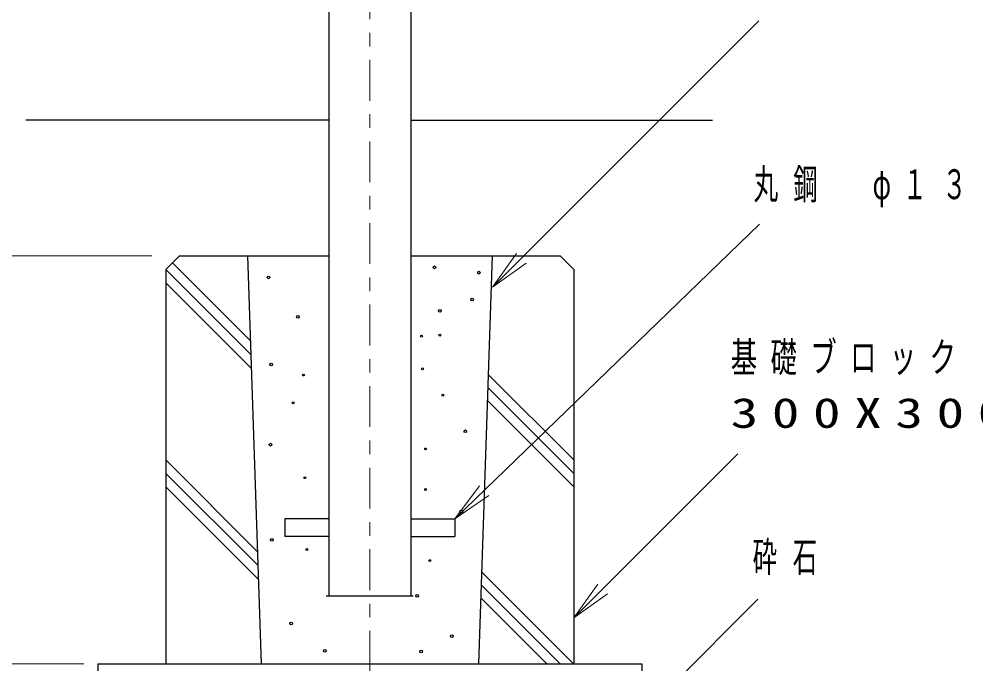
# Model space of a CAD drawing. Units: millimetres on the paper. Extents: x -366 to 0, y -6 to 257.
# Drawn here: x -112 to -41.6, y 76 to 123.4 of the extents above; entities that cross this region are included whole.
import ezdxf

# ---------------------------------------------------------------- set-up
doc = ezdxf.new("R2010")
doc.units = ezdxf.units.MM
doc.linetypes.add('USER2', pattern=[6, 3, -1, 1, -1])
doc.layers.add('1_10', color=7, linetype='Continuous', lineweight=13)
doc.styles.add('ＭＳ ゴシック', font='')
doc.styles.get('ＭＳ ゴシック').set_extended_font_data('MS Gothic')

# ---------------------------------------------------------------- blocks, each defined once
blk = doc.blocks.new('open_arrow')
at = {"color": 0, "linetype": 'Continuous', "lineweight": -2}
blk.add_lwpolyline([(7.5, 1.25), (0, 0), (7.5, -1.25)], dxfattribs=at)

msp = doc.modelspace()

# ---------------------------------------------------------------- linework, layer by layer
at = {"layer": '1_10', "color": 1, "linetype": 'USER2'}
msp.add_line((-86.221, 198.394), (-86.221, 62.611), dxfattribs=at)
at = {"layer": '1_10', "lineweight": 25}
for p, q in [((-89.246, 176.095), (-89.246, 115.976)), ((-83.196, 176.095), (-83.196, 115.976)), ((-89.246, 115.976), (-111.511, 115.976)), ((-83.196, 115.976), (-61.013, 115.976)), ((-101.221, 104.976), (-100.221, 105.976)), ((-100.221, 105.976), (-89.246, 105.976)), ((-95.221, 105.976), (-94.221, 75.976)), ((-83.196, 105.976), (-72.221, 105.976)), ((-77.221, 105.976), (-78.221, 75.976)), ((-72.221, 105.976), (-71.221, 104.976)), ((-101.221, 104.976), (-101.221, 75.976)), ((-71.221, 104.976), (-71.221, 75.976)), ((-106.221, 75.976), (-66.221, 75.976)), ((-106.221, 75.976), (-106.221, 65.976)), ((-66.221, 75.976), (-66.221, 65.976))]:
    msp.add_line(p, q, dxfattribs=at)
at = {"layer": '1_10'}
for p, q in [((-77.192, 103.681), (-57.613, 123.26)), ((-79.971, 86.626), (-57.572, 108.302)), ((-102.262, 105.976), (-117.262, 105.976)), ((-94.979, 98.735), (-101.221, 104.976)), ((-95.013, 99.759), (-100.726, 105.471)), ((-94.945, 97.711), (-101.221, 103.986)), ((-71.221, 90.966), (-77.511, 97.257)), ((-71.221, 89.976), (-77.543, 96.299)), ((-71.221, 88.986), (-77.575, 95.341)), ((-94.496, 84.242), (-101.221, 90.966)), ((-71.221, 79.353), (-59.162, 91.411)), ((-94.462, 83.218), (-101.221, 89.976)), ((-94.428, 82.193), (-101.221, 88.986)), ((-71.231, 75.976), (-77.995, 82.741)), ((-72.221, 75.976), (-78.027, 81.783)), ((-73.211, 75.976), (-78.059, 80.825)), ((-66.221, 72.181), (-57.686, 80.717)), ((-107.262, 75.976), (-117.262, 75.976))]:
    msp.add_line(p, q, dxfattribs=at)
at = {"layer": '1_10', "color": 3, "lineweight": 25}
for p, q in [((-89.246, 115.976), (-89.246, 80.976)), ((-83.196, 115.976), (-83.196, 80.976)), ((-89.421, 80.976), (-83.02, 80.976)), ((-89.246, 80.976), (-83.196, 80.976)), ((-89.121, 80.976), (-83.321, 80.976))]:
    msp.add_line(p, q, dxfattribs=at)
at = {"layer": '1_10', "color": 4, "lineweight": 25}
for p, q in [((-89.246, 86.626), (-92.471, 86.626)), ((-92.471, 86.626), (-92.471, 85.326)), ((-83.196, 86.626), (-79.971, 86.626)), ((-79.971, 86.626), (-79.971, 85.326)), ((-89.246, 85.326), (-92.471, 85.326)), ((-83.196, 85.326), (-79.971, 85.326))]:
    msp.add_line(p, q, dxfattribs=at)
at = {"layer": '1_10', "lineweight": 25}
for centre, radius in [((-81.46, 105.139), 0.1), ((-78.21, 104.745), 0.1), ((-93.671, 104.4), 0.1), ((-78.703, 102.775), 0.1), ((-81.066, 101.938), 0.1), ((-91.504, 101.495), 0.1), ((-82.414, 100.068), 0.07), ((-81.069, 100.143), 0.07), ((-93.474, 97.999), 0.1), ((-91.098, 97.214), 0.07), ((-82.339, 97.678), 0.07), ((-80.845, 95.736), 0.07), ((-91.864, 95.162), 0.07), ((-79.195, 93.076), 0.1), ((-93.523, 92.091), 0.1), ((-82.115, 91.777), 0.07), ((-90.989, 89.664), 0.07), ((-82.115, 88.789), 0.07), ((-79.49, 87.167), 0.1), ((-93.424, 85.099), 0.1), ((-90.855, 84.381), 0.07), ((-81.816, 83.56), 0.07), ((-82.74, 80.963), 0.1), ((-91.997, 78.945), 0.1), ((-80.18, 78.009), 0.1), ((-89.535, 76.926), 0.1), ((-82.445, 76.877), 0.1)]:
    msp.add_circle(centre, radius, dxfattribs=at)

# ---------------------------------------------------------------- block references
at = {"layer": '1_10', "xscale": 0.4, "yscale": 0.4}
for p, rotation in [((-77.192, 103.681), 45), ((-79.971, 86.626), 44.1), ((-71.221, 79.353), 45)]:
    msp.add_blockref('open_arrow', p, dxfattribs=dict(at, rotation=rotation))

# ---------------------------------------------------------------- texts
at = {"layer": '1_10', "char_height": 2.199, "attachment_point": 4, "style": 'ＭＳ ゴシック'}
for s, insert in [('\\T1.62;\\W0.6;丸鋼\u3000φ１３', (-57.992, 110.952)), ('\\T1.5;\\W0.65;基礎ブロック', (-59.68, 98.411)), ('\\T1.5;\\W1.35;300X300X300', (-59.68, 94.411)), ('\\T1.64;\\W0.6;砕石', (-58.069, 83.717))]:
    msp.add_mtext(s, dxfattribs=dict(at, insert=insert))

doc.saveas('drawing.dxf')
